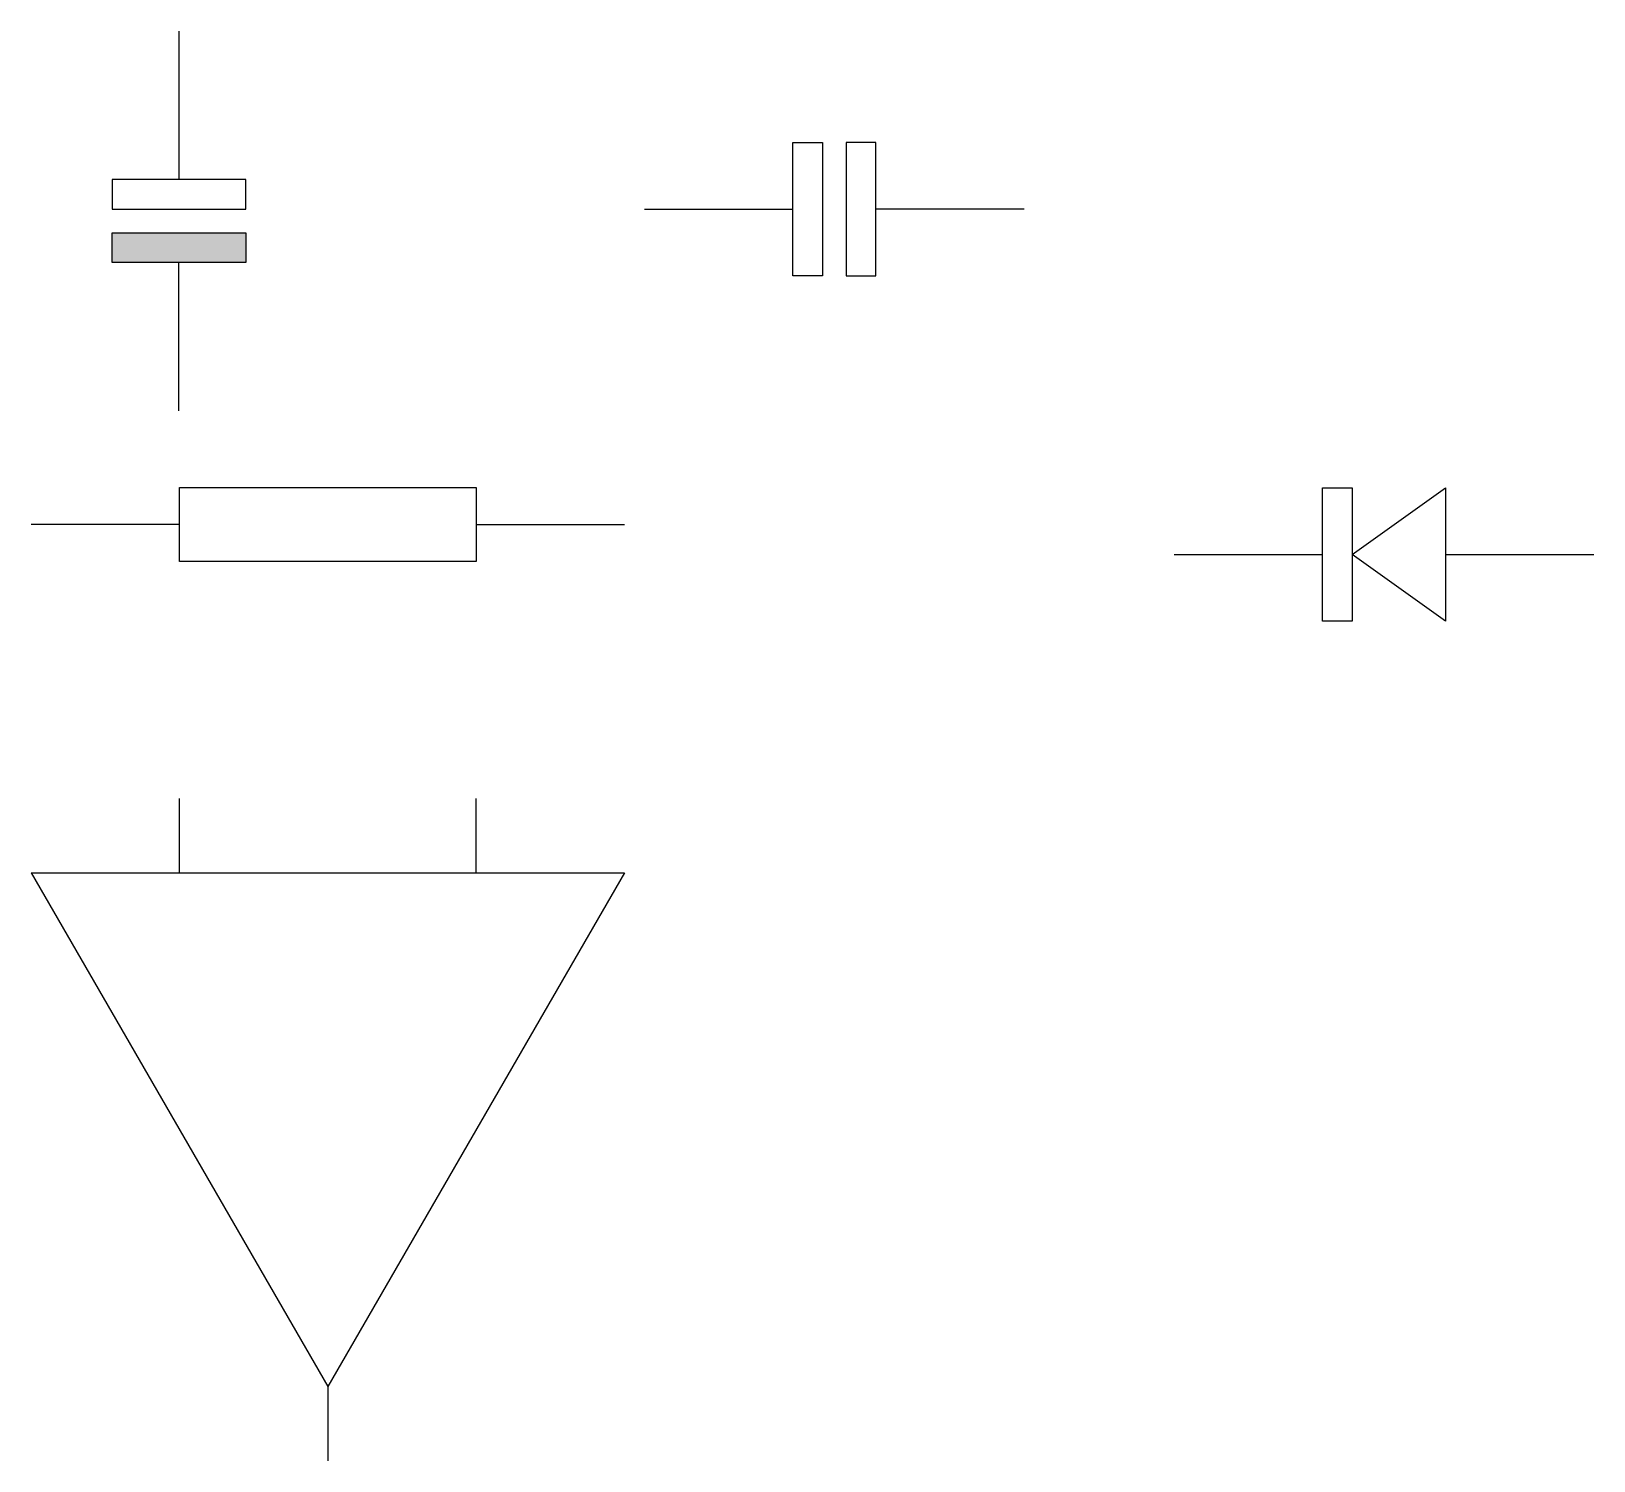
# Model space of a CAD drawing. Header units: millimetres. Extents: x 170 to 380, y 110 to 303.
import ezdxf

# ---------------------------------------------------------------- set-up
doc = ezdxf.new("R2010")
doc.units = ezdxf.units.MM

msp = doc.modelspace()

# ---------------------------------------------------------------- hatches: boundary and pattern name
at = {"true_color": 0x000000}
h = msp.add_hatch(color=18, dxfattribs=at)
h.dxf.hatch_style = 1
h.paths.add_polyline_path([(180.52, 275.47), (180.52, 271.47), (189.52, 271.47), (198.52, 271.47), (198.52, 275.47)])

# ---------------------------------------------------------------- linework, layer by layer
for p, q in [((189.52, 302.67), (189.52, 282.67)), ((272.28, 278.67), (272.28, 287.67)), ((272.28, 287.67), (276.28, 287.67)), ((276.28, 287.67), (276.28, 269.67)), ((283.48, 287.67), (279.48, 287.67)), ((279.48, 287.67), (279.48, 269.67)), ((283.48, 278.67), (283.48, 287.67)), ((189.52, 282.67), (180.52, 282.67)), ((180.52, 282.67), (180.52, 278.67)), ((198.52, 282.67), (189.52, 282.67)), ((198.52, 278.67), (198.52, 282.67)), ((180.52, 278.67), (198.52, 278.67)), ((252.28, 278.67), (272.28, 278.67)), ((272.28, 269.67), (272.28, 278.67)), ((303.48, 278.67), (283.48, 278.67)), ((283.48, 269.67), (283.48, 278.67)), ((180.52, 271.47), (180.52, 275.47)), ((180.52, 275.47), (198.52, 275.47)), ((198.52, 275.47), (198.52, 271.47)), ((189.52, 271.47), (180.52, 271.47)), ((189.52, 251.47), (189.52, 271.47)), ((198.52, 271.47), (189.52, 271.47)), ((276.28, 269.67), (272.28, 269.67)), ((279.48, 269.67), (283.48, 269.67)), ((189.6, 231.16), (189.6, 241.16)), ((189.6, 241.16), (229.6, 241.16)), ((229.6, 241.16), (229.6, 231.16)), ((343.73, 232.12), (343.73, 241.12)), ((343.73, 241.12), (347.73, 241.12)), ((347.73, 241.12), (347.73, 223.12)), ((347.73, 232.12), (360.3, 241.12)), ((360.3, 241.12), (360.3, 223.12)), ((189.6, 236.16), (169.6, 236.16)), ((229.6, 236.16), (249.6, 236.16)), ((323.73, 232.12), (343.73, 232.12)), ((343.73, 223.12), (343.73, 232.12)), ((360.3, 223.12), (347.73, 232.12)), ((360.3, 232.12), (380.3, 232.12)), ((229.6, 231.16), (189.6, 231.16)), ((347.73, 223.12), (343.73, 223.12)), ((189.6, 189.19), (189.6, 199.19)), ((229.6, 189.19), (229.6, 199.19)), ((169.6, 189.19), (209.6, 119.91)), ((169.6, 189.19), (249.6, 189.19)), ((249.6, 189.19), (209.6, 119.91)), ((209.6, 119.91), (209.6, 109.91))]:
    msp.add_line(p, q)

doc.saveas('drawing.dxf')
